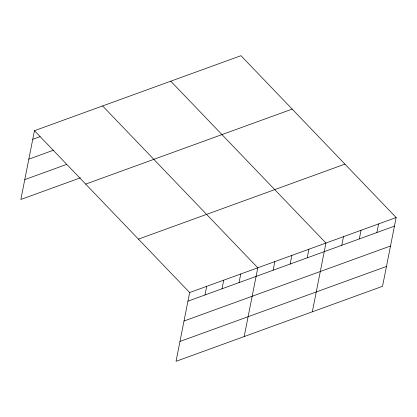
<?xml version="1.0" encoding="UTF-8"?>
<svg xmlns="http://www.w3.org/2000/svg" width="417" height="417" viewBox="0 0 417 417"><rect width="100%" height="100%" fill="white"/><g stroke="black" fill="none" stroke-linecap="round" stroke-linejoin="round"><path stroke-width="0.63" d="M34.465 130.698L189.652 292.546L176.037 361.31L382.535 286.302L396.15 217.538L240.963 55.69L34.465 130.698L20.85 199.462L80.476 177.804M204.982 294.975L206.686 286.359M222.016 288.783L223.72 280.172M239.05 282.596L240.76 273.979M244.18 336.555L257.795 267.792L102.613 105.944M273.125 270.221L274.829 261.605M290.159 264.034L291.869 255.418M307.199 257.842L308.903 249.23M312.323 311.807L325.938 243.038L170.756 81.19M341.789 245.279L343.493 236.663M359.339 238.905L361.044 230.288M376.89 232.53L378.6 223.913M32.761 139.314L40.063 136.661M28.83 159.164L53.777 150.099M24.78 179.612L66.762 164.366M85.678 184.105L292.176 109.098M138.439 239.134L344.937 164.126M189.652 292.546L396.15 217.538M187.942 301.163L394.446 226.155M184.012 321.012L390.515 246.004M179.967 341.46L386.465 266.453"/></g></svg>
